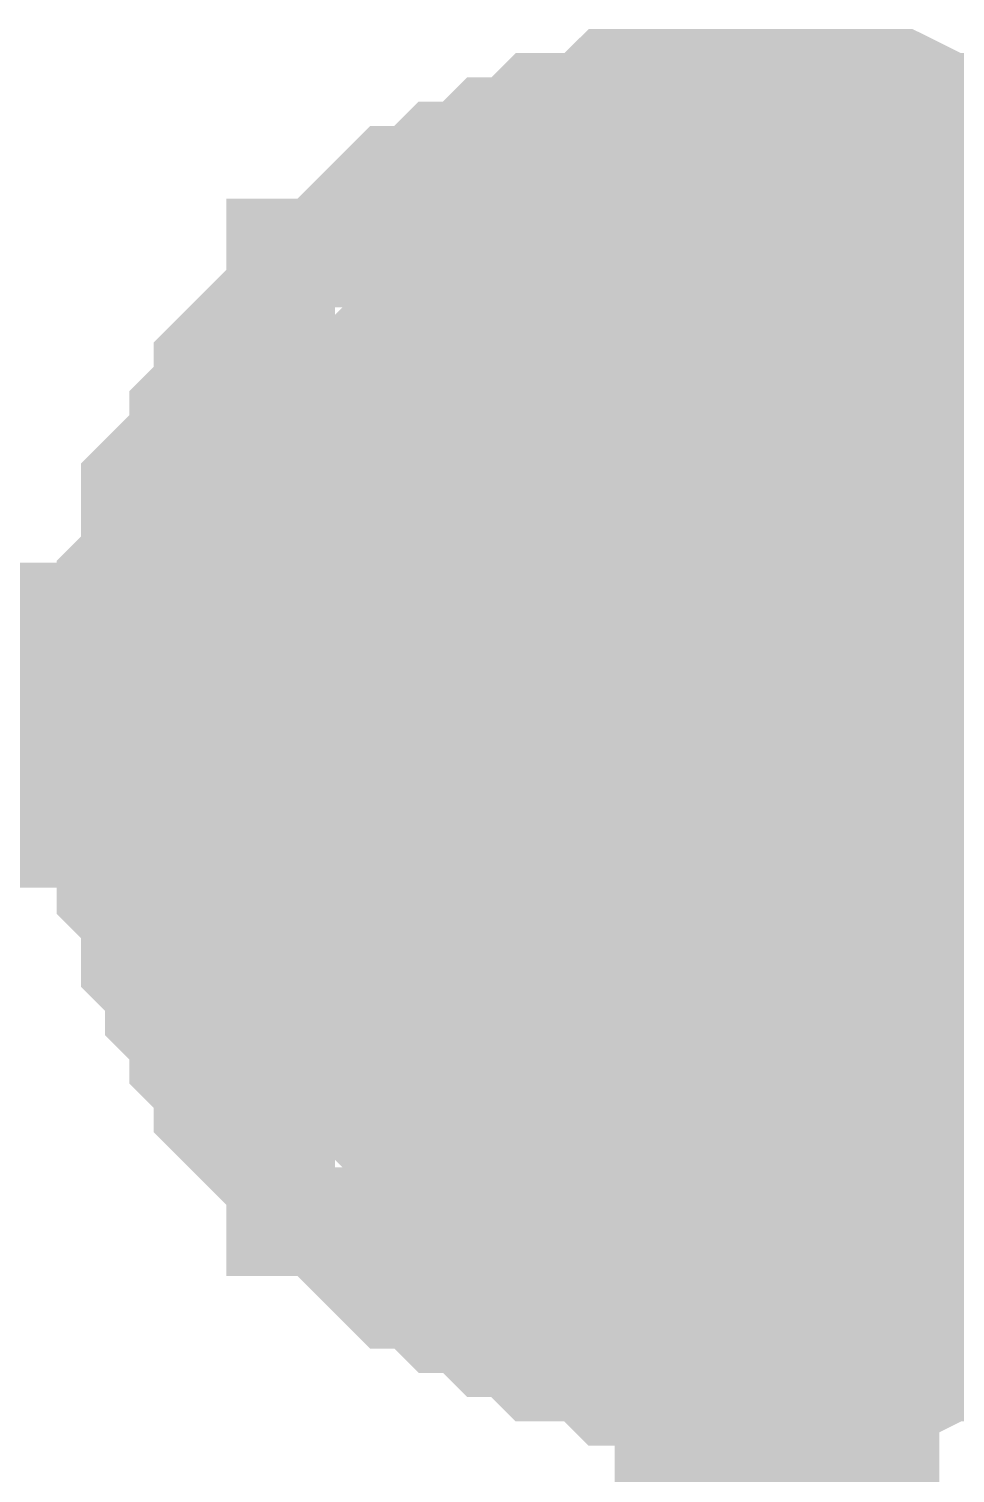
# Model space of a CAD drawing. Header units: inches. Extents: x 0 to 594, y 0 to 420.
# Drawn here: x 536.821 to 537.676, y 201.807 to 203.139 of the extents above; entities that cross this region are included whole.
import ezdxf

# ---------------------------------------------------------------- set-up
doc = ezdxf.new("R2010")
doc.units = ezdxf.units.IN
doc.layers.add('Sheet', color=255, linetype='Continuous')

msp = doc.modelspace()

# ---------------------------------------------------------------- linework, layer by layer
at = {"layer": 'Sheet'}
for points in [[(536.9966, 202.4968, 0.2997, 0.2997, 0), (536.9966, 202.5192, 0.2997, 0.2997, 0), (536.9966, 202.5416, 0.2997, 0.2997, 0), (536.9966, 202.564, 0.2997, 0.2997, 0), (536.9966, 202.5864, 0.2997, 0.2997, 0), (537.019, 202.6088, 0.2997, 0.2997, 0), (537.019, 202.6312, 0.2997, 0.2997, 0), (537.019, 202.676, 0.2997, 0.2997, 0), (537.0414, 202.6984, 0.2997, 0.2997, 0), (537.0414, 202.6984, 0.2997, 0.2997, 0), (537.0638, 202.7208, 0.2997, 0.2997, 0), (537.0638, 202.7432, 0.2997, 0.2997, 0), (537.0862, 202.7656, 0.2997, 0.2997, 0), (537.0862, 202.788, 0.2997, 0.2997, 0), (537.1086, 202.8104, 0.2997, 0.2997, 0), (537.131, 202.8328, 0.2997, 0.2997, 0), (537.1534, 202.8328, 0.2997, 0.2997, 0), (537.1534, 202.8552, 0.2997, 0.2997, 0), (537.1758, 202.8776, 0.2997, 0.2997, 0), (537.1982, 202.9, 0.2997, 0.2997, 0), (537.2206, 202.9, 0.2997, 0.2997, 0), (537.243, 202.9224, 0.2997, 0.2997, 0), (537.2654, 202.9224, 0.2997, 0.2997, 0), (537.2878, 202.9448, 0.2997, 0.2997, 0), (537.3102, 202.9448, 0.2997, 0.2997, 0), (537.3326, 202.9672, 0.2997, 0.2997, 0), (537.355, 202.9672, 0.2997, 0.2997, 0), (537.3774, 202.9672, 0.2997, 0.2997, 0), (537.3998, 202.9895, 0.2997, 0.2997, 0), (537.4222, 202.9895, 0.2997, 0.2997, 0), (537.467, 202.9895, 0.2997, 0.2997, 0), (537.4894, 202.9895, 0.2997, 0.2997, 0), (537.5118, 202.9895, 0.2997, 0.2997, 0)], [(536.9966, 202.4968, 0.2997, 0.2997, 0), (536.9966, 202.5192, 0.2997, 0.2997, 0), (536.9966, 202.5416, 0.2997, 0.2997, 0), (536.9966, 202.564, 0.2997, 0.2997, 0), (536.9966, 202.5864, 0.2997, 0.2997, 0), (537.019, 202.6088, 0.2997, 0.2997, 0), (537.019, 202.6312, 0.2997, 0.2997, 0), (537.019, 202.676, 0.2997, 0.2997, 0), (537.0414, 202.6984, 0.2997, 0.2997, 0), (537.0414, 202.6984, 0.2997, 0.2997, 0), (537.0638, 202.7208, 0.2997, 0.2997, 0), (537.0638, 202.7432, 0.2997, 0.2997, 0), (537.0862, 202.7656, 0.2997, 0.2997, 0), (537.0862, 202.788, 0.2997, 0.2997, 0), (537.1086, 202.8104, 0.2997, 0.2997, 0), (537.131, 202.8328, 0.2997, 0.2997, 0), (537.1534, 202.8328, 0.2997, 0.2997, 0), (537.1534, 202.8552, 0.2997, 0.2997, 0), (537.1758, 202.8776, 0.2997, 0.2997, 0), (537.1982, 202.9, 0.2997, 0.2997, 0), (537.2206, 202.9, 0.2997, 0.2997, 0), (537.243, 202.9224, 0.2997, 0.2997, 0), (537.2654, 202.9224, 0.2997, 0.2997, 0), (537.2878, 202.9448, 0.2997, 0.2997, 0), (537.3102, 202.9448, 0.2997, 0.2997, 0), (537.3326, 202.9672, 0.2997, 0.2997, 0), (537.355, 202.9672, 0.2997, 0.2997, 0), (537.3774, 202.9672, 0.2997, 0.2997, 0), (537.3998, 202.9895, 0.2997, 0.2997, 0), (537.4222, 202.9895, 0.2997, 0.2997, 0), (537.467, 202.9895, 0.2997, 0.2997, 0), (537.4894, 202.9895, 0.2997, 0.2997, 0), (537.5118, 202.9895, 0.2997, 0.2997, 0)], [(536.9966, 202.4968, 0.2997, 0.2997, 0), (536.9966, 202.5192, 0.2997, 0.2997, 0), (536.9966, 202.5416, 0.2997, 0.2997, 0), (536.9966, 202.564, 0.2997, 0.2997, 0), (536.9966, 202.5864, 0.2997, 0.2997, 0), (537.019, 202.6088, 0.2997, 0.2997, 0), (537.019, 202.6312, 0.2997, 0.2997, 0), (537.019, 202.676, 0.2997, 0.2997, 0), (537.0414, 202.6984, 0.2997, 0.2997, 0), (537.0414, 202.6984, 0.2997, 0.2997, 0), (537.0638, 202.7208, 0.2997, 0.2997, 0), (537.0638, 202.7432, 0.2997, 0.2997, 0), (537.0862, 202.7656, 0.2997, 0.2997, 0), (537.0862, 202.788, 0.2997, 0.2997, 0), (537.1086, 202.8104, 0.2997, 0.2997, 0), (537.131, 202.8328, 0.2997, 0.2997, 0), (537.1534, 202.8328, 0.2997, 0.2997, 0), (537.1534, 202.8552, 0.2997, 0.2997, 0), (537.1758, 202.8776, 0.2997, 0.2997, 0), (537.1982, 202.9, 0.2997, 0.2997, 0), (537.2206, 202.9, 0.2997, 0.2997, 0), (537.243, 202.9224, 0.2997, 0.2997, 0), (537.2654, 202.9224, 0.2997, 0.2997, 0), (537.2878, 202.9448, 0.2997, 0.2997, 0), (537.3102, 202.9448, 0.2997, 0.2997, 0), (537.3326, 202.9672, 0.2997, 0.2997, 0), (537.355, 202.9672, 0.2997, 0.2997, 0), (537.3774, 202.9672, 0.2997, 0.2997, 0), (537.3998, 202.9895, 0.2997, 0.2997, 0), (537.4222, 202.9895, 0.2997, 0.2997, 0), (537.467, 202.9895, 0.2997, 0.2997, 0), (537.4894, 202.9895, 0.2997, 0.2997, 0), (537.5118, 202.9895, 0.2997, 0.2997, 0)], [(536.9966, 202.4968, 0.2997, 0.2997, 0), (536.9966, 202.5192, 0.2997, 0.2997, 0), (536.9966, 202.5416, 0.2997, 0.2997, 0), (536.9966, 202.564, 0.2997, 0.2997, 0), (536.9966, 202.5864, 0.2997, 0.2997, 0), (537.019, 202.6088, 0.2997, 0.2997, 0), (537.019, 202.6312, 0.2997, 0.2997, 0), (537.019, 202.676, 0.2997, 0.2997, 0), (537.0414, 202.6984, 0.2997, 0.2997, 0), (537.0414, 202.6984, 0.2997, 0.2997, 0), (537.0638, 202.7208, 0.2997, 0.2997, 0), (537.0638, 202.7432, 0.2997, 0.2997, 0), (537.0862, 202.7656, 0.2997, 0.2997, 0), (537.0862, 202.788, 0.2997, 0.2997, 0), (537.1086, 202.8104, 0.2997, 0.2997, 0), (537.131, 202.8328, 0.2997, 0.2997, 0), (537.1534, 202.8328, 0.2997, 0.2997, 0), (537.1534, 202.8552, 0.2997, 0.2997, 0), (537.1758, 202.8776, 0.2997, 0.2997, 0), (537.1982, 202.9, 0.2997, 0.2997, 0), (537.2206, 202.9, 0.2997, 0.2997, 0), (537.243, 202.9224, 0.2997, 0.2997, 0), (537.2654, 202.9224, 0.2997, 0.2997, 0), (537.2878, 202.9448, 0.2997, 0.2997, 0), (537.3102, 202.9448, 0.2997, 0.2997, 0), (537.3326, 202.9672, 0.2997, 0.2997, 0), (537.355, 202.9672, 0.2997, 0.2997, 0), (537.3774, 202.9672, 0.2997, 0.2997, 0), (537.3998, 202.9895, 0.2997, 0.2997, 0), (537.4222, 202.9895, 0.2997, 0.2997, 0), (537.467, 202.9895, 0.2997, 0.2997, 0), (537.4894, 202.9895, 0.2997, 0.2997, 0), (537.5118, 202.9895, 0.2997, 0.2997, 0)], [(536.9966, 202.4968, 0.2997, 0.2997, 0), (536.9966, 202.5192, 0.2997, 0.2997, 0), (536.9966, 202.5416, 0.2997, 0.2997, 0), (536.9966, 202.564, 0.2997, 0.2997, 0), (536.9966, 202.5864, 0.2997, 0.2997, 0), (537.019, 202.6088, 0.2997, 0.2997, 0), (537.019, 202.6312, 0.2997, 0.2997, 0), (537.019, 202.676, 0.2997, 0.2997, 0), (537.0414, 202.6984, 0.2997, 0.2997, 0), (537.0414, 202.6984, 0.2997, 0.2997, 0), (537.0638, 202.7208, 0.2997, 0.2997, 0), (537.0638, 202.7432, 0.2997, 0.2997, 0), (537.0862, 202.7656, 0.2997, 0.2997, 0), (537.0862, 202.788, 0.2997, 0.2997, 0), (537.1086, 202.8104, 0.2997, 0.2997, 0), (537.131, 202.8328, 0.2997, 0.2997, 0), (537.1534, 202.8328, 0.2997, 0.2997, 0), (537.1534, 202.8552, 0.2997, 0.2997, 0), (537.1758, 202.8776, 0.2997, 0.2997, 0), (537.1982, 202.9, 0.2997, 0.2997, 0), (537.2206, 202.9, 0.2997, 0.2997, 0), (537.243, 202.9224, 0.2997, 0.2997, 0), (537.2654, 202.9224, 0.2997, 0.2997, 0), (537.2878, 202.9448, 0.2997, 0.2997, 0), (537.3102, 202.9448, 0.2997, 0.2997, 0), (537.3326, 202.9672, 0.2997, 0.2997, 0), (537.355, 202.9672, 0.2997, 0.2997, 0), (537.3774, 202.9672, 0.2997, 0.2997, 0), (537.3998, 202.9895, 0.2997, 0.2997, 0), (537.4222, 202.9895, 0.2997, 0.2997, 0), (537.467, 202.9895, 0.2997, 0.2997, 0), (537.4894, 202.9895, 0.2997, 0.2997, 0), (537.5118, 202.9895, 0.2997, 0.2997, 0)], [(537.5118, 202.9895, 0.2997, 0.2997, 0), (537.5118, 202.9895, 0.2997, 0.2997, 0)], [(537.5118, 202.9895, 0.2997, 0.2997, 0), (537.5342, 202.9895, 0.2997, 0.2997, 0), (537.5566, 202.9895, 0.2997, 0.2997, 0), (537.579, 202.9895, 0.2997, 0.2997, 0), (537.6014, 202.9895, 0.2997, 0.2997, 0), (537.6462, 202.9672, 0.2997, 0.2997, 0), (537.6686, 202.9672, 0.2997, 0.2997, 0), (537.691, 202.9672, 0.2997, 0.2997, 0), (537.7133, 202.9448, 0.2997, 0.2997, 0), (537.7357, 202.9448, 0.2997, 0.2997, 0), (537.7581, 202.9224, 0.2997, 0.2997, 0), (537.7805, 202.9224, 0.2997, 0.2997, 0), (537.8029, 202.9, 0.2997, 0.2997, 0), (537.8029, 202.9, 0.2997, 0.2997, 0), (537.8253, 202.8776, 0.2997, 0.2997, 0), (537.8477, 202.8552, 0.2997, 0.2997, 0)], [(537.5118, 202.9895, 0.2997, 0.2997, 0), (537.5118, 202.9895, 0.2997, 0.2997, 0)], [(537.5118, 202.9895, 0.2997, 0.2997, 0), (537.5342, 202.9895, 0.2997, 0.2997, 0), (537.5566, 202.9895, 0.2997, 0.2997, 0), (537.579, 202.9895, 0.2997, 0.2997, 0), (537.6014, 202.9895, 0.2997, 0.2997, 0), (537.6462, 202.9672, 0.2997, 0.2997, 0), (537.6686, 202.9672, 0.2997, 0.2997, 0), (537.691, 202.9672, 0.2997, 0.2997, 0), (537.7133, 202.9448, 0.2997, 0.2997, 0), (537.7357, 202.9448, 0.2997, 0.2997, 0), (537.7581, 202.9224, 0.2997, 0.2997, 0), (537.7805, 202.9224, 0.2997, 0.2997, 0), (537.8029, 202.9, 0.2997, 0.2997, 0), (537.8029, 202.9, 0.2997, 0.2997, 0), (537.8253, 202.8776, 0.2997, 0.2997, 0), (537.8477, 202.8552, 0.2997, 0.2997, 0)], [(537.5118, 202.9895, 0.2997, 0.2997, 0), (537.5118, 202.9895, 0.2997, 0.2997, 0)], [(537.5118, 202.9895, 0.2997, 0.2997, 0), (537.5342, 202.9895, 0.2997, 0.2997, 0), (537.5566, 202.9895, 0.2997, 0.2997, 0), (537.579, 202.9895, 0.2997, 0.2997, 0), (537.6014, 202.9895, 0.2997, 0.2997, 0), (537.6462, 202.9672, 0.2997, 0.2997, 0), (537.6686, 202.9672, 0.2997, 0.2997, 0), (537.691, 202.9672, 0.2997, 0.2997, 0), (537.7133, 202.9448, 0.2997, 0.2997, 0), (537.7357, 202.9448, 0.2997, 0.2997, 0), (537.7581, 202.9224, 0.2997, 0.2997, 0), (537.7805, 202.9224, 0.2997, 0.2997, 0), (537.8029, 202.9, 0.2997, 0.2997, 0), (537.8029, 202.9, 0.2997, 0.2997, 0), (537.8253, 202.8776, 0.2997, 0.2997, 0), (537.8477, 202.8552, 0.2997, 0.2997, 0)], [(537.5118, 202.9895, 0.2997, 0.2997, 0), (537.5118, 202.9895, 0.2997, 0.2997, 0)], [(537.5118, 202.9895, 0.2997, 0.2997, 0), (537.5342, 202.9895, 0.2997, 0.2997, 0), (537.5566, 202.9895, 0.2997, 0.2997, 0), (537.579, 202.9895, 0.2997, 0.2997, 0), (537.6014, 202.9895, 0.2997, 0.2997, 0), (537.6462, 202.9672, 0.2997, 0.2997, 0), (537.6686, 202.9672, 0.2997, 0.2997, 0), (537.691, 202.9672, 0.2997, 0.2997, 0), (537.7133, 202.9448, 0.2997, 0.2997, 0), (537.7357, 202.9448, 0.2997, 0.2997, 0), (537.7581, 202.9224, 0.2997, 0.2997, 0), (537.7805, 202.9224, 0.2997, 0.2997, 0), (537.8029, 202.9, 0.2997, 0.2997, 0), (537.8029, 202.9, 0.2997, 0.2997, 0), (537.8253, 202.8776, 0.2997, 0.2997, 0), (537.8477, 202.8552, 0.2997, 0.2997, 0)], [(537.5118, 202.9895, 0.2997, 0.2997, 0), (537.5118, 202.9895, 0.2997, 0.2997, 0)], [(537.5118, 202.9895, 0.2997, 0.2997, 0), (537.5342, 202.9895, 0.2997, 0.2997, 0), (537.5566, 202.9895, 0.2997, 0.2997, 0), (537.579, 202.9895, 0.2997, 0.2997, 0), (537.6014, 202.9895, 0.2997, 0.2997, 0), (537.6462, 202.9672, 0.2997, 0.2997, 0), (537.6686, 202.9672, 0.2997, 0.2997, 0), (537.691, 202.9672, 0.2997, 0.2997, 0), (537.7133, 202.9448, 0.2997, 0.2997, 0), (537.7357, 202.9448, 0.2997, 0.2997, 0), (537.7581, 202.9224, 0.2997, 0.2997, 0), (537.7805, 202.9224, 0.2997, 0.2997, 0), (537.8029, 202.9, 0.2997, 0.2997, 0), (537.8029, 202.9, 0.2997, 0.2997, 0), (537.8253, 202.8776, 0.2997, 0.2997, 0), (537.8477, 202.8552, 0.2997, 0.2997, 0)], [(536.9966, 202.4968, 0.0991, 0.0991, 0), (536.9966, 202.5192, 0.0991, 0.0991, 0), (536.9966, 202.5416, 0.0991, 0.0991, 0), (536.9966, 202.564, 0.0991, 0.0991, 0), (536.9966, 202.5864, 0.0991, 0.0991, 0), (537.019, 202.6088, 0.0991, 0.0991, 0), (537.019, 202.6312, 0.0991, 0.0991, 0), (537.019, 202.676, 0.0991, 0.0991, 0), (537.0414, 202.6984, 0.0991, 0.0991, 0), (537.0414, 202.6984, 0.0991, 0.0991, 0), (537.0638, 202.7208, 0.0991, 0.0991, 0), (537.0638, 202.7432, 0.0991, 0.0991, 0), (537.0862, 202.7656, 0.0991, 0.0991, 0), (537.0862, 202.788, 0.0991, 0.0991, 0), (537.1086, 202.8104, 0.0991, 0.0991, 0), (537.131, 202.8328, 0.0991, 0.0991, 0), (537.1534, 202.8328, 0.0991, 0.0991, 0), (537.1534, 202.8552, 0.0991, 0.0991, 0), (537.1758, 202.8776, 0.0991, 0.0991, 0), (537.1982, 202.9, 0.0991, 0.0991, 0), (537.2206, 202.9, 0.0991, 0.0991, 0), (537.243, 202.9224, 0.0991, 0.0991, 0), (537.2654, 202.9224, 0.0991, 0.0991, 0), (537.2878, 202.9448, 0.0991, 0.0991, 0), (537.3102, 202.9448, 0.0991, 0.0991, 0), (537.3326, 202.9672, 0.0991, 0.0991, 0), (537.355, 202.9672, 0.0991, 0.0991, 0), (537.3774, 202.9672, 0.0991, 0.0991, 0), (537.3998, 202.9895, 0.0991, 0.0991, 0), (537.4222, 202.9895, 0.0991, 0.0991, 0), (537.467, 202.9895, 0.0991, 0.0991, 0), (537.4894, 202.9895, 0.0991, 0.0991, 0), (537.5118, 202.9895, 0.0991, 0.0991, 0)], [(536.9966, 202.4968, 0.0991, 0.0991, 0), (536.9966, 202.5192, 0.0991, 0.0991, 0), (536.9966, 202.5416, 0.0991, 0.0991, 0), (536.9966, 202.564, 0.0991, 0.0991, 0), (536.9966, 202.5864, 0.0991, 0.0991, 0), (537.019, 202.6088, 0.0991, 0.0991, 0), (537.019, 202.6312, 0.0991, 0.0991, 0), (537.019, 202.676, 0.0991, 0.0991, 0), (537.0414, 202.6984, 0.0991, 0.0991, 0), (537.0414, 202.6984, 0.0991, 0.0991, 0), (537.0638, 202.7208, 0.0991, 0.0991, 0), (537.0638, 202.7432, 0.0991, 0.0991, 0), (537.0862, 202.7656, 0.0991, 0.0991, 0), (537.0862, 202.788, 0.0991, 0.0991, 0), (537.1086, 202.8104, 0.0991, 0.0991, 0), (537.131, 202.8328, 0.0991, 0.0991, 0), (537.1534, 202.8328, 0.0991, 0.0991, 0), (537.1534, 202.8552, 0.0991, 0.0991, 0), (537.1758, 202.8776, 0.0991, 0.0991, 0), (537.1982, 202.9, 0.0991, 0.0991, 0), (537.2206, 202.9, 0.0991, 0.0991, 0), (537.243, 202.9224, 0.0991, 0.0991, 0), (537.2654, 202.9224, 0.0991, 0.0991, 0), (537.2878, 202.9448, 0.0991, 0.0991, 0), (537.3102, 202.9448, 0.0991, 0.0991, 0), (537.3326, 202.9672, 0.0991, 0.0991, 0), (537.355, 202.9672, 0.0991, 0.0991, 0), (537.3774, 202.9672, 0.0991, 0.0991, 0), (537.3998, 202.9895, 0.0991, 0.0991, 0), (537.4222, 202.9895, 0.0991, 0.0991, 0), (537.467, 202.9895, 0.0991, 0.0991, 0), (537.4894, 202.9895, 0.0991, 0.0991, 0), (537.5118, 202.9895, 0.0991, 0.0991, 0)], [(536.9966, 202.4968, 0.0991, 0.0991, 0), (536.9966, 202.5192, 0.0991, 0.0991, 0), (536.9966, 202.5416, 0.0991, 0.0991, 0), (536.9966, 202.564, 0.0991, 0.0991, 0), (536.9966, 202.5864, 0.0991, 0.0991, 0), (537.019, 202.6088, 0.0991, 0.0991, 0), (537.019, 202.6312, 0.0991, 0.0991, 0), (537.019, 202.676, 0.0991, 0.0991, 0), (537.0414, 202.6984, 0.0991, 0.0991, 0), (537.0414, 202.6984, 0.0991, 0.0991, 0), (537.0638, 202.7208, 0.0991, 0.0991, 0), (537.0638, 202.7432, 0.0991, 0.0991, 0), (537.0862, 202.7656, 0.0991, 0.0991, 0), (537.0862, 202.788, 0.0991, 0.0991, 0), (537.1086, 202.8104, 0.0991, 0.0991, 0), (537.131, 202.8328, 0.0991, 0.0991, 0), (537.1534, 202.8328, 0.0991, 0.0991, 0), (537.1534, 202.8552, 0.0991, 0.0991, 0), (537.1758, 202.8776, 0.0991, 0.0991, 0), (537.1982, 202.9, 0.0991, 0.0991, 0), (537.2206, 202.9, 0.0991, 0.0991, 0), (537.243, 202.9224, 0.0991, 0.0991, 0), (537.2654, 202.9224, 0.0991, 0.0991, 0), (537.2878, 202.9448, 0.0991, 0.0991, 0), (537.3102, 202.9448, 0.0991, 0.0991, 0), (537.3326, 202.9672, 0.0991, 0.0991, 0), (537.355, 202.9672, 0.0991, 0.0991, 0), (537.3774, 202.9672, 0.0991, 0.0991, 0), (537.3998, 202.9895, 0.0991, 0.0991, 0), (537.4222, 202.9895, 0.0991, 0.0991, 0), (537.467, 202.9895, 0.0991, 0.0991, 0), (537.4894, 202.9895, 0.0991, 0.0991, 0), (537.5118, 202.9895, 0.0991, 0.0991, 0)], [(536.9966, 202.4968, 0.0991, 0.0991, 0), (536.9966, 202.5192, 0.0991, 0.0991, 0), (536.9966, 202.5416, 0.0991, 0.0991, 0), (536.9966, 202.564, 0.0991, 0.0991, 0), (536.9966, 202.5864, 0.0991, 0.0991, 0), (537.019, 202.6088, 0.0991, 0.0991, 0), (537.019, 202.6312, 0.0991, 0.0991, 0), (537.019, 202.676, 0.0991, 0.0991, 0), (537.0414, 202.6984, 0.0991, 0.0991, 0), (537.0414, 202.6984, 0.0991, 0.0991, 0), (537.0638, 202.7208, 0.0991, 0.0991, 0), (537.0638, 202.7432, 0.0991, 0.0991, 0), (537.0862, 202.7656, 0.0991, 0.0991, 0), (537.0862, 202.788, 0.0991, 0.0991, 0), (537.1086, 202.8104, 0.0991, 0.0991, 0), (537.131, 202.8328, 0.0991, 0.0991, 0), (537.1534, 202.8328, 0.0991, 0.0991, 0), (537.1534, 202.8552, 0.0991, 0.0991, 0), (537.1758, 202.8776, 0.0991, 0.0991, 0), (537.1982, 202.9, 0.0991, 0.0991, 0), (537.2206, 202.9, 0.0991, 0.0991, 0), (537.243, 202.9224, 0.0991, 0.0991, 0), (537.2654, 202.9224, 0.0991, 0.0991, 0), (537.2878, 202.9448, 0.0991, 0.0991, 0), (537.3102, 202.9448, 0.0991, 0.0991, 0), (537.3326, 202.9672, 0.0991, 0.0991, 0), (537.355, 202.9672, 0.0991, 0.0991, 0), (537.3774, 202.9672, 0.0991, 0.0991, 0), (537.3998, 202.9895, 0.0991, 0.0991, 0), (537.4222, 202.9895, 0.0991, 0.0991, 0), (537.467, 202.9895, 0.0991, 0.0991, 0), (537.4894, 202.9895, 0.0991, 0.0991, 0), (537.5118, 202.9895, 0.0991, 0.0991, 0)], [(536.9966, 202.4968, 0.0991, 0.0991, 0), (536.9966, 202.5192, 0.0991, 0.0991, 0), (536.9966, 202.5416, 0.0991, 0.0991, 0), (536.9966, 202.564, 0.0991, 0.0991, 0), (536.9966, 202.5864, 0.0991, 0.0991, 0), (537.019, 202.6088, 0.0991, 0.0991, 0), (537.019, 202.6312, 0.0991, 0.0991, 0), (537.019, 202.676, 0.0991, 0.0991, 0), (537.0414, 202.6984, 0.0991, 0.0991, 0), (537.0414, 202.6984, 0.0991, 0.0991, 0), (537.0638, 202.7208, 0.0991, 0.0991, 0), (537.0638, 202.7432, 0.0991, 0.0991, 0), (537.0862, 202.7656, 0.0991, 0.0991, 0), (537.0862, 202.788, 0.0991, 0.0991, 0), (537.1086, 202.8104, 0.0991, 0.0991, 0), (537.131, 202.8328, 0.0991, 0.0991, 0), (537.1534, 202.8328, 0.0991, 0.0991, 0), (537.1534, 202.8552, 0.0991, 0.0991, 0), (537.1758, 202.8776, 0.0991, 0.0991, 0), (537.1982, 202.9, 0.0991, 0.0991, 0), (537.2206, 202.9, 0.0991, 0.0991, 0), (537.243, 202.9224, 0.0991, 0.0991, 0), (537.2654, 202.9224, 0.0991, 0.0991, 0), (537.2878, 202.9448, 0.0991, 0.0991, 0), (537.3102, 202.9448, 0.0991, 0.0991, 0), (537.3326, 202.9672, 0.0991, 0.0991, 0), (537.355, 202.9672, 0.0991, 0.0991, 0), (537.3774, 202.9672, 0.0991, 0.0991, 0), (537.3998, 202.9895, 0.0991, 0.0991, 0), (537.4222, 202.9895, 0.0991, 0.0991, 0), (537.467, 202.9895, 0.0991, 0.0991, 0), (537.4894, 202.9895, 0.0991, 0.0991, 0), (537.5118, 202.9895, 0.0991, 0.0991, 0)], [(537.5118, 202.9895, 0.0991, 0.0991, 0), (537.5118, 202.9895, 0.0991, 0.0991, 0)], [(537.5118, 202.9895, 0.0991, 0.0991, 0), (537.5342, 202.9895, 0.0991, 0.0991, 0), (537.5566, 202.9895, 0.0991, 0.0991, 0), (537.579, 202.9895, 0.0991, 0.0991, 0), (537.6014, 202.9895, 0.0991, 0.0991, 0), (537.6462, 202.9672, 0.0991, 0.0991, 0), (537.6686, 202.9672, 0.0991, 0.0991, 0), (537.691, 202.9672, 0.0991, 0.0991, 0), (537.7133, 202.9448, 0.0991, 0.0991, 0), (537.7357, 202.9448, 0.0991, 0.0991, 0)], [(537.5118, 202.9895, 0.0991, 0.0991, 0), (537.5118, 202.9895, 0.0991, 0.0991, 0)], [(537.5118, 202.9895, 0.0991, 0.0991, 0), (537.5342, 202.9895, 0.0991, 0.0991, 0), (537.5566, 202.9895, 0.0991, 0.0991, 0), (537.579, 202.9895, 0.0991, 0.0991, 0), (537.6014, 202.9895, 0.0991, 0.0991, 0), (537.6462, 202.9672, 0.0991, 0.0991, 0), (537.6686, 202.9672, 0.0991, 0.0991, 0), (537.691, 202.9672, 0.0991, 0.0991, 0), (537.7133, 202.9448, 0.0991, 0.0991, 0), (537.7357, 202.9448, 0.0991, 0.0991, 0)], [(537.5118, 202.9895, 0.0991, 0.0991, 0), (537.5118, 202.9895, 0.0991, 0.0991, 0)], [(537.5118, 202.9895, 0.0991, 0.0991, 0), (537.5342, 202.9895, 0.0991, 0.0991, 0), (537.5566, 202.9895, 0.0991, 0.0991, 0), (537.579, 202.9895, 0.0991, 0.0991, 0), (537.6014, 202.9895, 0.0991, 0.0991, 0), (537.6462, 202.9672, 0.0991, 0.0991, 0), (537.6686, 202.9672, 0.0991, 0.0991, 0), (537.691, 202.9672, 0.0991, 0.0991, 0), (537.7133, 202.9448, 0.0991, 0.0991, 0), (537.7357, 202.9448, 0.0991, 0.0991, 0)], [(537.5118, 202.9895, 0.0991, 0.0991, 0), (537.5118, 202.9895, 0.0991, 0.0991, 0)], [(537.5118, 202.9895, 0.0991, 0.0991, 0), (537.5342, 202.9895, 0.0991, 0.0991, 0), (537.5566, 202.9895, 0.0991, 0.0991, 0), (537.579, 202.9895, 0.0991, 0.0991, 0), (537.6014, 202.9895, 0.0991, 0.0991, 0), (537.6462, 202.9672, 0.0991, 0.0991, 0), (537.6686, 202.9672, 0.0991, 0.0991, 0), (537.691, 202.9672, 0.0991, 0.0991, 0), (537.7133, 202.9448, 0.0991, 0.0991, 0), (537.7357, 202.9448, 0.0991, 0.0991, 0)], [(537.5118, 202.9895, 0.0991, 0.0991, 0), (537.5118, 202.9895, 0.0991, 0.0991, 0)], [(537.5118, 202.9895, 0.0991, 0.0991, 0), (537.5342, 202.9895, 0.0991, 0.0991, 0), (537.5566, 202.9895, 0.0991, 0.0991, 0), (537.579, 202.9895, 0.0991, 0.0991, 0), (537.6014, 202.9895, 0.0991, 0.0991, 0), (537.6462, 202.9672, 0.0991, 0.0991, 0), (537.6686, 202.9672, 0.0991, 0.0991, 0), (537.691, 202.9672, 0.0991, 0.0991, 0), (537.7133, 202.9448, 0.0991, 0.0991, 0), (537.7357, 202.9448, 0.0991, 0.0991, 0)], [(530.0084, 202.4968, 0.2997, 0.2997, 0), (537.5118, 202.4968, 0.2997, 0.2997, 0), (550.01, 202.4968, 0.2997, 0.2997, 0), (562.5081, 202.4968, 0.2997, 0.2997, 0)], [(537.5118, 201.9817, 0.2997, 0.2997, 0), (537.4894, 201.9817, 0.2997, 0.2997, 0), (537.467, 201.9817, 0.2997, 0.2997, 0), (537.4222, 201.9817, 0.2997, 0.2997, 0), (537.3998, 201.9817, 0.2997, 0.2997, 0), (537.3774, 202.0041, 0.2997, 0.2997, 0), (537.355, 202.0041, 0.2997, 0.2997, 0), (537.3326, 202.0041, 0.2997, 0.2997, 0), (537.3102, 202.0265, 0.2997, 0.2997, 0), (537.2878, 202.0265, 0.2997, 0.2997, 0), (537.2654, 202.0488, 0.2997, 0.2997, 0), (537.243, 202.0488, 0.2997, 0.2997, 0), (537.2206, 202.0712, 0.2997, 0.2997, 0), (537.1982, 202.0712, 0.2997, 0.2997, 0), (537.1758, 202.0936, 0.2997, 0.2997, 0), (537.1534, 202.116, 0.2997, 0.2997, 0), (537.1534, 202.1384, 0.2997, 0.2997, 0), (537.131, 202.1384, 0.2997, 0.2997, 0), (537.1086, 202.1608, 0.2997, 0.2997, 0), (537.0862, 202.1832, 0.2997, 0.2997, 0), (537.0862, 202.2056, 0.2997, 0.2997, 0), (537.0638, 202.228, 0.2997, 0.2997, 0), (537.0638, 202.2504, 0.2997, 0.2997, 0), (537.0414, 202.2728, 0.2997, 0.2997, 0), (537.0414, 202.2952, 0.2997, 0.2997, 0), (537.019, 202.3176, 0.2997, 0.2997, 0), (537.019, 202.34, 0.2997, 0.2997, 0), (537.019, 202.3624, 0.2997, 0.2997, 0), (536.9966, 202.3848, 0.2997, 0.2997, 0), (536.9966, 202.4072, 0.2997, 0.2997, 0), (536.9966, 202.452, 0.2997, 0.2997, 0), (536.9966, 202.4744, 0.2997, 0.2997, 0), (536.9966, 202.4968, 0.2997, 0.2997, 0)], [(536.9966, 202.4968, 0.2997, 0.2997, 0), (536.9966, 202.4968, 0.2997, 0.2997, 0)], [(537.5118, 201.9817, 0.2997, 0.2997, 0), (537.4894, 201.9817, 0.2997, 0.2997, 0), (537.467, 201.9817, 0.2997, 0.2997, 0), (537.4222, 201.9817, 0.2997, 0.2997, 0), (537.3998, 201.9817, 0.2997, 0.2997, 0), (537.3774, 202.0041, 0.2997, 0.2997, 0), (537.355, 202.0041, 0.2997, 0.2997, 0), (537.3326, 202.0041, 0.2997, 0.2997, 0), (537.3102, 202.0265, 0.2997, 0.2997, 0), (537.2878, 202.0265, 0.2997, 0.2997, 0), (537.2654, 202.0488, 0.2997, 0.2997, 0), (537.243, 202.0488, 0.2997, 0.2997, 0), (537.2206, 202.0712, 0.2997, 0.2997, 0), (537.1982, 202.0712, 0.2997, 0.2997, 0), (537.1758, 202.0936, 0.2997, 0.2997, 0), (537.1534, 202.116, 0.2997, 0.2997, 0), (537.1534, 202.1384, 0.2997, 0.2997, 0), (537.131, 202.1384, 0.2997, 0.2997, 0), (537.1086, 202.1608, 0.2997, 0.2997, 0), (537.0862, 202.1832, 0.2997, 0.2997, 0), (537.0862, 202.2056, 0.2997, 0.2997, 0), (537.0638, 202.228, 0.2997, 0.2997, 0), (537.0638, 202.2504, 0.2997, 0.2997, 0), (537.0414, 202.2728, 0.2997, 0.2997, 0), (537.0414, 202.2952, 0.2997, 0.2997, 0), (537.019, 202.3176, 0.2997, 0.2997, 0), (537.019, 202.34, 0.2997, 0.2997, 0), (537.019, 202.3624, 0.2997, 0.2997, 0), (536.9966, 202.3848, 0.2997, 0.2997, 0), (536.9966, 202.4072, 0.2997, 0.2997, 0), (536.9966, 202.452, 0.2997, 0.2997, 0), (536.9966, 202.4744, 0.2997, 0.2997, 0), (536.9966, 202.4968, 0.2997, 0.2997, 0)], [(536.9966, 202.4968, 0.2997, 0.2997, 0), (536.9966, 202.4968, 0.2997, 0.2997, 0)], [(537.5118, 201.9817, 0.2997, 0.2997, 0), (537.4894, 201.9817, 0.2997, 0.2997, 0), (537.467, 201.9817, 0.2997, 0.2997, 0), (537.4222, 201.9817, 0.2997, 0.2997, 0), (537.3998, 201.9817, 0.2997, 0.2997, 0), (537.3774, 202.0041, 0.2997, 0.2997, 0), (537.355, 202.0041, 0.2997, 0.2997, 0), (537.3326, 202.0041, 0.2997, 0.2997, 0), (537.3102, 202.0265, 0.2997, 0.2997, 0), (537.2878, 202.0265, 0.2997, 0.2997, 0), (537.2654, 202.0488, 0.2997, 0.2997, 0), (537.243, 202.0488, 0.2997, 0.2997, 0), (537.2206, 202.0712, 0.2997, 0.2997, 0), (537.1982, 202.0712, 0.2997, 0.2997, 0), (537.1758, 202.0936, 0.2997, 0.2997, 0), (537.1534, 202.116, 0.2997, 0.2997, 0), (537.1534, 202.1384, 0.2997, 0.2997, 0), (537.131, 202.1384, 0.2997, 0.2997, 0), (537.1086, 202.1608, 0.2997, 0.2997, 0), (537.0862, 202.1832, 0.2997, 0.2997, 0), (537.0862, 202.2056, 0.2997, 0.2997, 0), (537.0638, 202.228, 0.2997, 0.2997, 0), (537.0638, 202.2504, 0.2997, 0.2997, 0), (537.0414, 202.2728, 0.2997, 0.2997, 0), (537.0414, 202.2952, 0.2997, 0.2997, 0), (537.019, 202.3176, 0.2997, 0.2997, 0), (537.019, 202.34, 0.2997, 0.2997, 0), (537.019, 202.3624, 0.2997, 0.2997, 0), (536.9966, 202.3848, 0.2997, 0.2997, 0), (536.9966, 202.4072, 0.2997, 0.2997, 0), (536.9966, 202.452, 0.2997, 0.2997, 0), (536.9966, 202.4744, 0.2997, 0.2997, 0), (536.9966, 202.4968, 0.2997, 0.2997, 0)], [(536.9966, 202.4968, 0.2997, 0.2997, 0), (536.9966, 202.4968, 0.2997, 0.2997, 0)], [(537.5118, 201.9817, 0.2997, 0.2997, 0), (537.4894, 201.9817, 0.2997, 0.2997, 0), (537.467, 201.9817, 0.2997, 0.2997, 0), (537.4222, 201.9817, 0.2997, 0.2997, 0), (537.3998, 201.9817, 0.2997, 0.2997, 0), (537.3774, 202.0041, 0.2997, 0.2997, 0), (537.355, 202.0041, 0.2997, 0.2997, 0), (537.3326, 202.0041, 0.2997, 0.2997, 0), (537.3102, 202.0265, 0.2997, 0.2997, 0), (537.2878, 202.0265, 0.2997, 0.2997, 0), (537.2654, 202.0488, 0.2997, 0.2997, 0), (537.243, 202.0488, 0.2997, 0.2997, 0), (537.2206, 202.0712, 0.2997, 0.2997, 0), (537.1982, 202.0712, 0.2997, 0.2997, 0), (537.1758, 202.0936, 0.2997, 0.2997, 0), (537.1534, 202.116, 0.2997, 0.2997, 0), (537.1534, 202.1384, 0.2997, 0.2997, 0), (537.131, 202.1384, 0.2997, 0.2997, 0), (537.1086, 202.1608, 0.2997, 0.2997, 0), (537.0862, 202.1832, 0.2997, 0.2997, 0), (537.0862, 202.2056, 0.2997, 0.2997, 0), (537.0638, 202.228, 0.2997, 0.2997, 0), (537.0638, 202.2504, 0.2997, 0.2997, 0), (537.0414, 202.2728, 0.2997, 0.2997, 0), (537.0414, 202.2952, 0.2997, 0.2997, 0), (537.019, 202.3176, 0.2997, 0.2997, 0), (537.019, 202.34, 0.2997, 0.2997, 0), (537.019, 202.3624, 0.2997, 0.2997, 0), (536.9966, 202.3848, 0.2997, 0.2997, 0), (536.9966, 202.4072, 0.2997, 0.2997, 0), (536.9966, 202.452, 0.2997, 0.2997, 0), (536.9966, 202.4744, 0.2997, 0.2997, 0), (536.9966, 202.4968, 0.2997, 0.2997, 0)], [(536.9966, 202.4968, 0.2997, 0.2997, 0), (536.9966, 202.4968, 0.2997, 0.2997, 0)], [(537.5118, 201.9817, 0.2997, 0.2997, 0), (537.4894, 201.9817, 0.2997, 0.2997, 0), (537.467, 201.9817, 0.2997, 0.2997, 0), (537.4222, 201.9817, 0.2997, 0.2997, 0), (537.3998, 201.9817, 0.2997, 0.2997, 0), (537.3774, 202.0041, 0.2997, 0.2997, 0), (537.355, 202.0041, 0.2997, 0.2997, 0), (537.3326, 202.0041, 0.2997, 0.2997, 0), (537.3102, 202.0265, 0.2997, 0.2997, 0), (537.2878, 202.0265, 0.2997, 0.2997, 0), (537.2654, 202.0488, 0.2997, 0.2997, 0), (537.243, 202.0488, 0.2997, 0.2997, 0), (537.2206, 202.0712, 0.2997, 0.2997, 0), (537.1982, 202.0712, 0.2997, 0.2997, 0), (537.1758, 202.0936, 0.2997, 0.2997, 0), (537.1534, 202.116, 0.2997, 0.2997, 0), (537.1534, 202.1384, 0.2997, 0.2997, 0), (537.131, 202.1384, 0.2997, 0.2997, 0), (537.1086, 202.1608, 0.2997, 0.2997, 0), (537.0862, 202.1832, 0.2997, 0.2997, 0), (537.0862, 202.2056, 0.2997, 0.2997, 0), (537.0638, 202.228, 0.2997, 0.2997, 0), (537.0638, 202.2504, 0.2997, 0.2997, 0), (537.0414, 202.2728, 0.2997, 0.2997, 0), (537.0414, 202.2952, 0.2997, 0.2997, 0), (537.019, 202.3176, 0.2997, 0.2997, 0), (537.019, 202.34, 0.2997, 0.2997, 0), (537.019, 202.3624, 0.2997, 0.2997, 0), (536.9966, 202.3848, 0.2997, 0.2997, 0), (536.9966, 202.4072, 0.2997, 0.2997, 0), (536.9966, 202.452, 0.2997, 0.2997, 0), (536.9966, 202.4744, 0.2997, 0.2997, 0), (536.9966, 202.4968, 0.2997, 0.2997, 0)], [(536.9966, 202.4968, 0.2997, 0.2997, 0), (536.9966, 202.4968, 0.2997, 0.2997, 0)], [(537.5118, 198.398, 0.2997, 0.2997, 0), (537.5118, 202.4968, 0.2997, 0.2997, 0)], [(537.5118, 201.9817, 0.0991, 0.0991, 0), (537.4894, 201.9817, 0.0991, 0.0991, 0), (537.467, 201.9817, 0.0991, 0.0991, 0), (537.4222, 201.9817, 0.0991, 0.0991, 0), (537.3998, 201.9817, 0.0991, 0.0991, 0), (537.3774, 202.0041, 0.0991, 0.0991, 0), (537.355, 202.0041, 0.0991, 0.0991, 0), (537.3326, 202.0041, 0.0991, 0.0991, 0), (537.3102, 202.0265, 0.0991, 0.0991, 0), (537.2878, 202.0265, 0.0991, 0.0991, 0), (537.2654, 202.0488, 0.0991, 0.0991, 0), (537.243, 202.0488, 0.0991, 0.0991, 0), (537.2206, 202.0712, 0.0991, 0.0991, 0), (537.1982, 202.0712, 0.0991, 0.0991, 0), (537.1758, 202.0936, 0.0991, 0.0991, 0), (537.1534, 202.116, 0.0991, 0.0991, 0), (537.1534, 202.1384, 0.0991, 0.0991, 0), (537.131, 202.1384, 0.0991, 0.0991, 0), (537.1086, 202.1608, 0.0991, 0.0991, 0), (537.0862, 202.1832, 0.0991, 0.0991, 0), (537.0862, 202.2056, 0.0991, 0.0991, 0), (537.0638, 202.228, 0.0991, 0.0991, 0), (537.0638, 202.2504, 0.0991, 0.0991, 0), (537.0414, 202.2728, 0.0991, 0.0991, 0), (537.0414, 202.2952, 0.0991, 0.0991, 0), (537.019, 202.3176, 0.0991, 0.0991, 0), (537.019, 202.34, 0.0991, 0.0991, 0), (537.019, 202.3624, 0.0991, 0.0991, 0), (536.9966, 202.3848, 0.0991, 0.0991, 0), (536.9966, 202.4072, 0.0991, 0.0991, 0), (536.9966, 202.452, 0.0991, 0.0991, 0), (536.9966, 202.4744, 0.0991, 0.0991, 0), (536.9966, 202.4968, 0.0991, 0.0991, 0)], [(536.9966, 202.4968, 0.0991, 0.0991, 0), (536.9966, 202.4968, 0.0991, 0.0991, 0)], [(537.5118, 201.9817, 0.0991, 0.0991, 0), (537.4894, 201.9817, 0.0991, 0.0991, 0), (537.467, 201.9817, 0.0991, 0.0991, 0), (537.4222, 201.9817, 0.0991, 0.0991, 0), (537.3998, 201.9817, 0.0991, 0.0991, 0), (537.3774, 202.0041, 0.0991, 0.0991, 0), (537.355, 202.0041, 0.0991, 0.0991, 0), (537.3326, 202.0041, 0.0991, 0.0991, 0), (537.3102, 202.0265, 0.0991, 0.0991, 0), (537.2878, 202.0265, 0.0991, 0.0991, 0), (537.2654, 202.0488, 0.0991, 0.0991, 0), (537.243, 202.0488, 0.0991, 0.0991, 0), (537.2206, 202.0712, 0.0991, 0.0991, 0), (537.1982, 202.0712, 0.0991, 0.0991, 0), (537.1758, 202.0936, 0.0991, 0.0991, 0), (537.1534, 202.116, 0.0991, 0.0991, 0), (537.1534, 202.1384, 0.0991, 0.0991, 0), (537.131, 202.1384, 0.0991, 0.0991, 0), (537.1086, 202.1608, 0.0991, 0.0991, 0), (537.0862, 202.1832, 0.0991, 0.0991, 0), (537.0862, 202.2056, 0.0991, 0.0991, 0), (537.0638, 202.228, 0.0991, 0.0991, 0), (537.0638, 202.2504, 0.0991, 0.0991, 0), (537.0414, 202.2728, 0.0991, 0.0991, 0), (537.0414, 202.2952, 0.0991, 0.0991, 0), (537.019, 202.3176, 0.0991, 0.0991, 0), (537.019, 202.34, 0.0991, 0.0991, 0), (537.019, 202.3624, 0.0991, 0.0991, 0), (536.9966, 202.3848, 0.0991, 0.0991, 0), (536.9966, 202.4072, 0.0991, 0.0991, 0), (536.9966, 202.452, 0.0991, 0.0991, 0), (536.9966, 202.4744, 0.0991, 0.0991, 0), (536.9966, 202.4968, 0.0991, 0.0991, 0)], [(536.9966, 202.4968, 0.0991, 0.0991, 0), (536.9966, 202.4968, 0.0991, 0.0991, 0)], [(537.5118, 201.9817, 0.0991, 0.0991, 0), (537.4894, 201.9817, 0.0991, 0.0991, 0), (537.467, 201.9817, 0.0991, 0.0991, 0), (537.4222, 201.9817, 0.0991, 0.0991, 0), (537.3998, 201.9817, 0.0991, 0.0991, 0), (537.3774, 202.0041, 0.0991, 0.0991, 0), (537.355, 202.0041, 0.0991, 0.0991, 0), (537.3326, 202.0041, 0.0991, 0.0991, 0), (537.3102, 202.0265, 0.0991, 0.0991, 0), (537.2878, 202.0265, 0.0991, 0.0991, 0), (537.2654, 202.0488, 0.0991, 0.0991, 0), (537.243, 202.0488, 0.0991, 0.0991, 0), (537.2206, 202.0712, 0.0991, 0.0991, 0), (537.1982, 202.0712, 0.0991, 0.0991, 0), (537.1758, 202.0936, 0.0991, 0.0991, 0), (537.1534, 202.116, 0.0991, 0.0991, 0), (537.1534, 202.1384, 0.0991, 0.0991, 0), (537.131, 202.1384, 0.0991, 0.0991, 0), (537.1086, 202.1608, 0.0991, 0.0991, 0), (537.0862, 202.1832, 0.0991, 0.0991, 0), (537.0862, 202.2056, 0.0991, 0.0991, 0), (537.0638, 202.228, 0.0991, 0.0991, 0), (537.0638, 202.2504, 0.0991, 0.0991, 0), (537.0414, 202.2728, 0.0991, 0.0991, 0), (537.0414, 202.2952, 0.0991, 0.0991, 0), (537.019, 202.3176, 0.0991, 0.0991, 0), (537.019, 202.34, 0.0991, 0.0991, 0), (537.019, 202.3624, 0.0991, 0.0991, 0), (536.9966, 202.3848, 0.0991, 0.0991, 0), (536.9966, 202.4072, 0.0991, 0.0991, 0), (536.9966, 202.452, 0.0991, 0.0991, 0), (536.9966, 202.4744, 0.0991, 0.0991, 0), (536.9966, 202.4968, 0.0991, 0.0991, 0)], [(536.9966, 202.4968, 0.0991, 0.0991, 0), (536.9966, 202.4968, 0.0991, 0.0991, 0)], [(537.5118, 201.9817, 0.0991, 0.0991, 0), (537.4894, 201.9817, 0.0991, 0.0991, 0), (537.467, 201.9817, 0.0991, 0.0991, 0), (537.4222, 201.9817, 0.0991, 0.0991, 0), (537.3998, 201.9817, 0.0991, 0.0991, 0), (537.3774, 202.0041, 0.0991, 0.0991, 0), (537.355, 202.0041, 0.0991, 0.0991, 0), (537.3326, 202.0041, 0.0991, 0.0991, 0), (537.3102, 202.0265, 0.0991, 0.0991, 0), (537.2878, 202.0265, 0.0991, 0.0991, 0), (537.2654, 202.0488, 0.0991, 0.0991, 0), (537.243, 202.0488, 0.0991, 0.0991, 0), (537.2206, 202.0712, 0.0991, 0.0991, 0), (537.1982, 202.0712, 0.0991, 0.0991, 0), (537.1758, 202.0936, 0.0991, 0.0991, 0), (537.1534, 202.116, 0.0991, 0.0991, 0), (537.1534, 202.1384, 0.0991, 0.0991, 0), (537.131, 202.1384, 0.0991, 0.0991, 0), (537.1086, 202.1608, 0.0991, 0.0991, 0), (537.0862, 202.1832, 0.0991, 0.0991, 0), (537.0862, 202.2056, 0.0991, 0.0991, 0), (537.0638, 202.228, 0.0991, 0.0991, 0), (537.0638, 202.2504, 0.0991, 0.0991, 0), (537.0414, 202.2728, 0.0991, 0.0991, 0), (537.0414, 202.2952, 0.0991, 0.0991, 0), (537.019, 202.3176, 0.0991, 0.0991, 0), (537.019, 202.34, 0.0991, 0.0991, 0), (537.019, 202.3624, 0.0991, 0.0991, 0), (536.9966, 202.3848, 0.0991, 0.0991, 0), (536.9966, 202.4072, 0.0991, 0.0991, 0), (536.9966, 202.452, 0.0991, 0.0991, 0), (536.9966, 202.4744, 0.0991, 0.0991, 0), (536.9966, 202.4968, 0.0991, 0.0991, 0)], [(536.9966, 202.4968, 0.0991, 0.0991, 0), (536.9966, 202.4968, 0.0991, 0.0991, 0)], [(537.5118, 201.9817, 0.0991, 0.0991, 0), (537.4894, 201.9817, 0.0991, 0.0991, 0), (537.467, 201.9817, 0.0991, 0.0991, 0), (537.4222, 201.9817, 0.0991, 0.0991, 0), (537.3998, 201.9817, 0.0991, 0.0991, 0), (537.3774, 202.0041, 0.0991, 0.0991, 0), (537.355, 202.0041, 0.0991, 0.0991, 0), (537.3326, 202.0041, 0.0991, 0.0991, 0), (537.3102, 202.0265, 0.0991, 0.0991, 0), (537.2878, 202.0265, 0.0991, 0.0991, 0), (537.2654, 202.0488, 0.0991, 0.0991, 0), (537.243, 202.0488, 0.0991, 0.0991, 0), (537.2206, 202.0712, 0.0991, 0.0991, 0), (537.1982, 202.0712, 0.0991, 0.0991, 0), (537.1758, 202.0936, 0.0991, 0.0991, 0), (537.1534, 202.116, 0.0991, 0.0991, 0), (537.1534, 202.1384, 0.0991, 0.0991, 0), (537.131, 202.1384, 0.0991, 0.0991, 0), (537.1086, 202.1608, 0.0991, 0.0991, 0), (537.0862, 202.1832, 0.0991, 0.0991, 0), (537.0862, 202.2056, 0.0991, 0.0991, 0), (537.0638, 202.228, 0.0991, 0.0991, 0), (537.0638, 202.2504, 0.0991, 0.0991, 0), (537.0414, 202.2728, 0.0991, 0.0991, 0), (537.0414, 202.2952, 0.0991, 0.0991, 0), (537.019, 202.3176, 0.0991, 0.0991, 0), (537.019, 202.34, 0.0991, 0.0991, 0), (537.019, 202.3624, 0.0991, 0.0991, 0), (536.9966, 202.3848, 0.0991, 0.0991, 0), (536.9966, 202.4072, 0.0991, 0.0991, 0), (536.9966, 202.452, 0.0991, 0.0991, 0), (536.9966, 202.4744, 0.0991, 0.0991, 0), (536.9966, 202.4968, 0.0991, 0.0991, 0)], [(536.9966, 202.4968, 0.0991, 0.0991, 0), (536.9966, 202.4968, 0.0991, 0.0991, 0)], [(537.8477, 202.116, 0.2997, 0.2997, 0), (537.8253, 202.0936, 0.2997, 0.2997, 0), (537.8029, 202.0712, 0.2997, 0.2997, 0), (537.8029, 202.0712, 0.2997, 0.2997, 0), (537.7805, 202.0488, 0.2997, 0.2997, 0), (537.7581, 202.0488, 0.2997, 0.2997, 0), (537.7357, 202.0265, 0.2997, 0.2997, 0), (537.7133, 202.0265, 0.2997, 0.2997, 0), (537.691, 202.0041, 0.2997, 0.2997, 0), (537.6686, 202.0041, 0.2997, 0.2997, 0), (537.6462, 202.0041, 0.2997, 0.2997, 0), (537.6014, 201.9817, 0.2997, 0.2997, 0), (537.579, 201.9817, 0.2997, 0.2997, 0), (537.5566, 201.9817, 0.2997, 0.2997, 0), (537.5342, 201.9817, 0.2997, 0.2997, 0), (537.5118, 201.9817, 0.2997, 0.2997, 0)], [(537.8477, 202.116, 0.2997, 0.2997, 0), (537.8253, 202.0936, 0.2997, 0.2997, 0), (537.8029, 202.0712, 0.2997, 0.2997, 0), (537.8029, 202.0712, 0.2997, 0.2997, 0), (537.7805, 202.0488, 0.2997, 0.2997, 0), (537.7581, 202.0488, 0.2997, 0.2997, 0), (537.7357, 202.0265, 0.2997, 0.2997, 0), (537.7133, 202.0265, 0.2997, 0.2997, 0), (537.691, 202.0041, 0.2997, 0.2997, 0), (537.6686, 202.0041, 0.2997, 0.2997, 0), (537.6462, 202.0041, 0.2997, 0.2997, 0), (537.6014, 201.9817, 0.2997, 0.2997, 0), (537.579, 201.9817, 0.2997, 0.2997, 0), (537.5566, 201.9817, 0.2997, 0.2997, 0), (537.5342, 201.9817, 0.2997, 0.2997, 0), (537.5118, 201.9817, 0.2997, 0.2997, 0)], [(537.8477, 202.116, 0.2997, 0.2997, 0), (537.8253, 202.0936, 0.2997, 0.2997, 0), (537.8029, 202.0712, 0.2997, 0.2997, 0), (537.8029, 202.0712, 0.2997, 0.2997, 0), (537.7805, 202.0488, 0.2997, 0.2997, 0), (537.7581, 202.0488, 0.2997, 0.2997, 0), (537.7357, 202.0265, 0.2997, 0.2997, 0), (537.7133, 202.0265, 0.2997, 0.2997, 0), (537.691, 202.0041, 0.2997, 0.2997, 0), (537.6686, 202.0041, 0.2997, 0.2997, 0), (537.6462, 202.0041, 0.2997, 0.2997, 0), (537.6014, 201.9817, 0.2997, 0.2997, 0), (537.579, 201.9817, 0.2997, 0.2997, 0), (537.5566, 201.9817, 0.2997, 0.2997, 0), (537.5342, 201.9817, 0.2997, 0.2997, 0), (537.5118, 201.9817, 0.2997, 0.2997, 0)], [(537.8477, 202.116, 0.2997, 0.2997, 0), (537.8253, 202.0936, 0.2997, 0.2997, 0), (537.8029, 202.0712, 0.2997, 0.2997, 0), (537.8029, 202.0712, 0.2997, 0.2997, 0), (537.7805, 202.0488, 0.2997, 0.2997, 0), (537.7581, 202.0488, 0.2997, 0.2997, 0), (537.7357, 202.0265, 0.2997, 0.2997, 0), (537.7133, 202.0265, 0.2997, 0.2997, 0), (537.691, 202.0041, 0.2997, 0.2997, 0), (537.6686, 202.0041, 0.2997, 0.2997, 0), (537.6462, 202.0041, 0.2997, 0.2997, 0), (537.6014, 201.9817, 0.2997, 0.2997, 0), (537.579, 201.9817, 0.2997, 0.2997, 0), (537.5566, 201.9817, 0.2997, 0.2997, 0), (537.5342, 201.9817, 0.2997, 0.2997, 0), (537.5118, 201.9817, 0.2997, 0.2997, 0)], [(537.8477, 202.116, 0.2997, 0.2997, 0), (537.8253, 202.0936, 0.2997, 0.2997, 0), (537.8029, 202.0712, 0.2997, 0.2997, 0), (537.8029, 202.0712, 0.2997, 0.2997, 0), (537.7805, 202.0488, 0.2997, 0.2997, 0), (537.7581, 202.0488, 0.2997, 0.2997, 0), (537.7357, 202.0265, 0.2997, 0.2997, 0), (537.7133, 202.0265, 0.2997, 0.2997, 0), (537.691, 202.0041, 0.2997, 0.2997, 0), (537.6686, 202.0041, 0.2997, 0.2997, 0), (537.6462, 202.0041, 0.2997, 0.2997, 0), (537.6014, 201.9817, 0.2997, 0.2997, 0), (537.579, 201.9817, 0.2997, 0.2997, 0), (537.5566, 201.9817, 0.2997, 0.2997, 0), (537.5342, 201.9817, 0.2997, 0.2997, 0), (537.5118, 201.9817, 0.2997, 0.2997, 0)], [(537.7357, 202.0265, 0.0991, 0.0991, 0), (537.7133, 202.0265, 0.0991, 0.0991, 0), (537.691, 202.0041, 0.0991, 0.0991, 0), (537.6686, 202.0041, 0.0991, 0.0991, 0), (537.6462, 202.0041, 0.0991, 0.0991, 0), (537.6014, 201.9817, 0.0991, 0.0991, 0), (537.579, 201.9817, 0.0991, 0.0991, 0), (537.5566, 201.9817, 0.0991, 0.0991, 0), (537.5342, 201.9817, 0.0991, 0.0991, 0), (537.5118, 201.9817, 0.0991, 0.0991, 0)], [(537.7357, 202.0265, 0.0991, 0.0991, 0), (537.7133, 202.0265, 0.0991, 0.0991, 0), (537.691, 202.0041, 0.0991, 0.0991, 0), (537.6686, 202.0041, 0.0991, 0.0991, 0), (537.6462, 202.0041, 0.0991, 0.0991, 0), (537.6014, 201.9817, 0.0991, 0.0991, 0), (537.579, 201.9817, 0.0991, 0.0991, 0), (537.5566, 201.9817, 0.0991, 0.0991, 0), (537.5342, 201.9817, 0.0991, 0.0991, 0), (537.5118, 201.9817, 0.0991, 0.0991, 0)], [(537.7357, 202.0265, 0.0991, 0.0991, 0), (537.7133, 202.0265, 0.0991, 0.0991, 0), (537.691, 202.0041, 0.0991, 0.0991, 0), (537.6686, 202.0041, 0.0991, 0.0991, 0), (537.6462, 202.0041, 0.0991, 0.0991, 0), (537.6014, 201.9817, 0.0991, 0.0991, 0), (537.579, 201.9817, 0.0991, 0.0991, 0), (537.5566, 201.9817, 0.0991, 0.0991, 0), (537.5342, 201.9817, 0.0991, 0.0991, 0), (537.5118, 201.9817, 0.0991, 0.0991, 0)], [(537.7357, 202.0265, 0.0991, 0.0991, 0), (537.7133, 202.0265, 0.0991, 0.0991, 0), (537.691, 202.0041, 0.0991, 0.0991, 0), (537.6686, 202.0041, 0.0991, 0.0991, 0), (537.6462, 202.0041, 0.0991, 0.0991, 0), (537.6014, 201.9817, 0.0991, 0.0991, 0), (537.579, 201.9817, 0.0991, 0.0991, 0), (537.5566, 201.9817, 0.0991, 0.0991, 0), (537.5342, 201.9817, 0.0991, 0.0991, 0), (537.5118, 201.9817, 0.0991, 0.0991, 0)], [(537.7357, 202.0265, 0.0991, 0.0991, 0), (537.7133, 202.0265, 0.0991, 0.0991, 0), (537.691, 202.0041, 0.0991, 0.0991, 0), (537.6686, 202.0041, 0.0991, 0.0991, 0), (537.6462, 202.0041, 0.0991, 0.0991, 0), (537.6014, 201.9817, 0.0991, 0.0991, 0), (537.579, 201.9817, 0.0991, 0.0991, 0), (537.5566, 201.9817, 0.0991, 0.0991, 0), (537.5342, 201.9817, 0.0991, 0.0991, 0), (537.5118, 201.9817, 0.0991, 0.0991, 0)]]:
    msp.add_lwpolyline(points, format="xyseb", dxfattribs=at)
msp.add_lwpolyline([(537.246, 202.5, 0.508, 0.508, 1), (537.754, 202.5, 0.508, 0.508, 1)], format="xyseb", close=True, dxfattribs=at)

doc.saveas('drawing.dxf')
